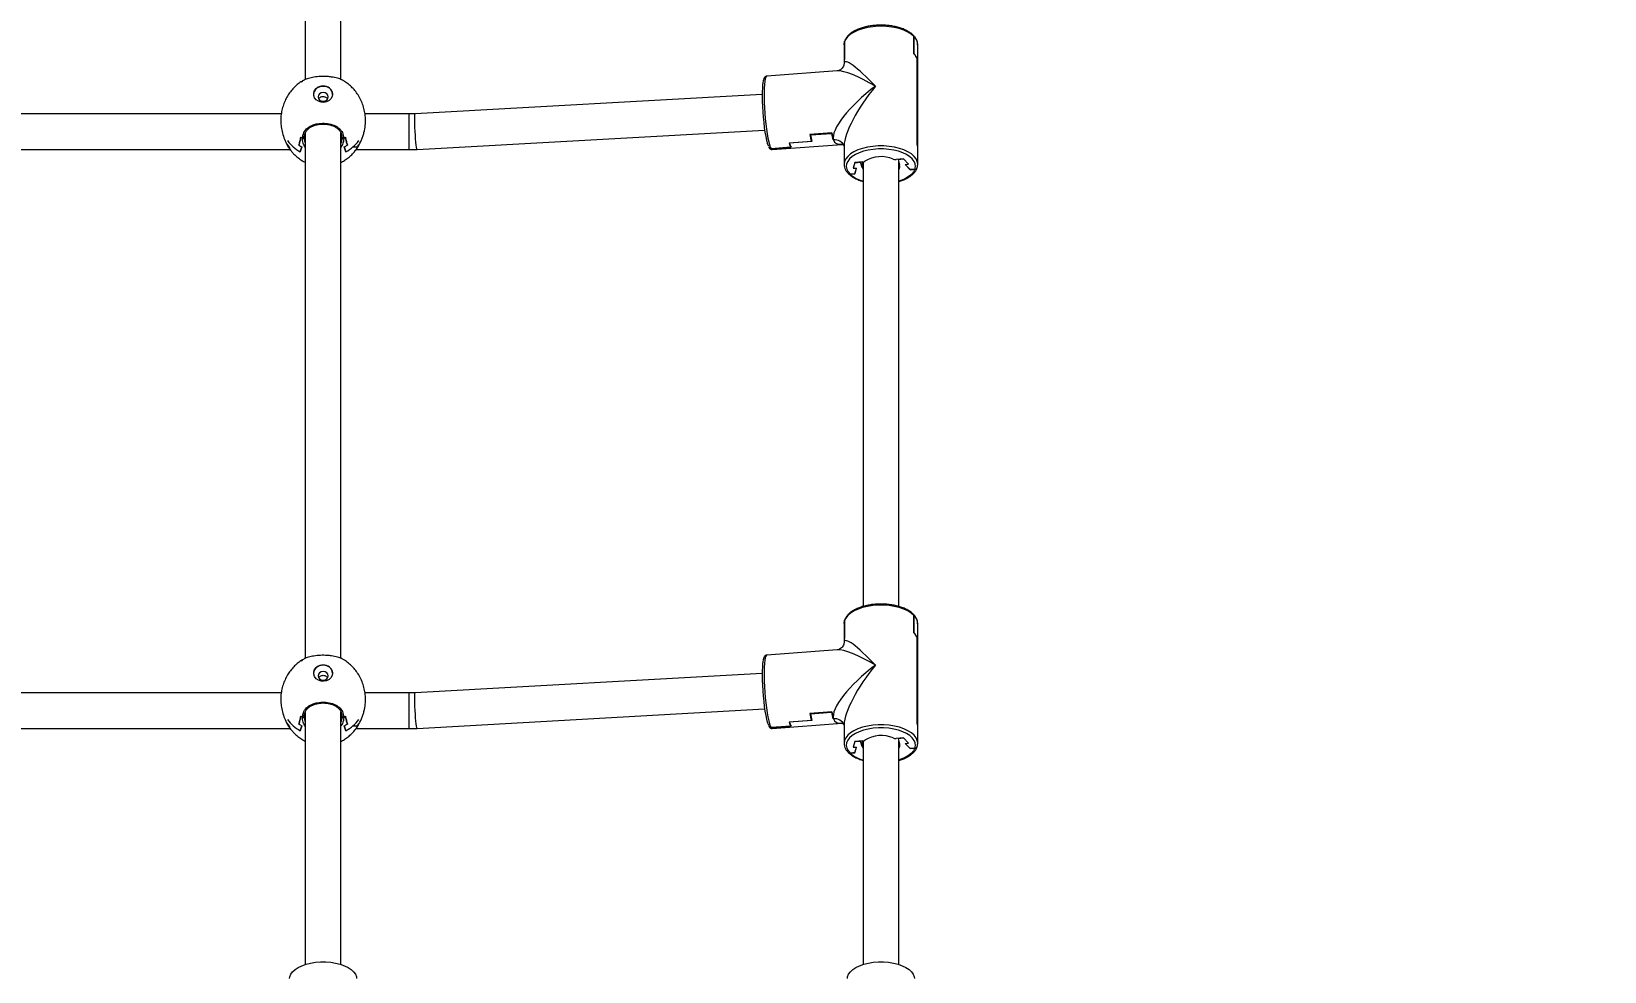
# Model space of a CAD drawing. Header units: millimetres. Extents: x -8092 to 6423, y -6886 to 5604.
# Drawn here: x -76 to 629, y 2579 to 3001 of the extents above; entities that cross this region are included whole.
import ezdxf

# ---------------------------------------------------------------- set-up
doc = ezdxf.new("R2010")
doc.units = ezdxf.units.MM
for name, color, linetype in [('DIKOM_ОБЪЕКТ', 7, 'Continuous'), ('DIKOM_РАЗМЕР_ЗОНА', 7, 'Continuous'), ('DIKOM_РАЗМЕР_ОБЪЕКТА', 7, 'Continuous')]:
    doc.layers.add(name, color=color, linetype=linetype)
doc.styles.add('style1', font='arial.ttf', dxfattribs={"width": 0.8})
doc.dimstyles.new('1-50', dxfattribs={"dimtxt": 300, "dimasz": 200, "dimexe": 100, "dimexo": 0, "dimgap": 100, "dimtad": 1, "dimtxsty": 'style1', "dimcen": 200, "dimclrd": 7, "dimclre": 7, "dimclrt": 7, "dimadec": 1, "dimazin": 2, "dimtfac": 1, "dimtmove": 0, "dimatfit": 2, "dimfxl": 0, "dimlwd": 25, "dimlwe": 18, "dimarcsym": 0})

# ---------------------------------------------------------------- blocks, each defined once
blk = doc.blocks.new('*D10')
at = {"layer": 'Defpoints', "color": 0, "transparency": 16777216}
for p in [(-65.22, 5603.5), (2870.75, -5504.88), (6323.39, -5504.88)]:
    blk.add_point(p, dxfattribs=at)
at = {"layer": 'DIKOM_РАЗМЕР_ЗОНА', "color": 7, "lineweight": 18, "transparency": 16777216}
for p, q in [((-65.22, 5603.5), (6423.39, 5603.5)), ((2870.75, -5504.88), (6423.39, -5504.88))]:
    blk.add_line(p, q, dxfattribs=at)
at = {"layer": 'DIKOM_РАЗМЕР_ЗОНА', "color": 7, "lineweight": 25, "transparency": 16777216}
blk.add_line((6323.39, 5403.5), (6323.39, -5304.88), dxfattribs=at)
at = {"layer": 'DIKOM_РАЗМЕР_ЗОНА', "color": 7, "transparency": 16777216}
for points in [[(6290.06, 5403.5), (6356.72, 5403.5), (6323.39, 5603.5)], [(6290.06, -5304.88), (6356.72, -5304.88), (6323.39, -5504.88)]]:
    blk.add_solid(points, dxfattribs=at)
at = {"layer": 'DIKOM_РАЗМЕР_ЗОНА', "color": 7, "transparency": 16777216, "insert": (6070.22, 308.83), "char_height": 300, "attachment_point": 5, "rotation": 90, "style": 'style1'}
blk.add_mtext('11100', dxfattribs=at)
blk = doc.blocks.new('*D12')
at = {"layer": 'Defpoints', "color": 0, "transparency": 16777216}
for p in [(529.59, 4103.5), (2292.6, -3779.74), (5226.02, -3779.74)]:
    blk.add_point(p, dxfattribs=at)
at = {"layer": 'DIKOM_РАЗМЕР_ОБЪЕКТА', "color": 7, "lineweight": 18, "transparency": 16777216}
for p, q in [((529.59, 4103.5), (5326.02, 4103.5)), ((2292.6, -3779.74), (5326.02, -3779.74))]:
    blk.add_line(p, q, dxfattribs=at)
at = {"layer": 'DIKOM_РАЗМЕР_ОБЪЕКТА', "color": 7, "lineweight": 25, "transparency": 16777216}
blk.add_line((5226.02, 3903.5), (5226.02, -3579.74), dxfattribs=at)
at = {"layer": 'DIKOM_РАЗМЕР_ОБЪЕКТА', "color": 7, "transparency": 16777216}
for points in [[(5192.69, 3903.5), (5259.35, 3903.5), (5226.02, 4103.5)], [(5192.69, -3579.74), (5259.35, -3579.74), (5226.02, -3779.74)]]:
    blk.add_solid(points, dxfattribs=at)
at = {"layer": 'DIKOM_РАЗМЕР_ОБЪЕКТА', "color": 7, "transparency": 16777216, "insert": (4972.85, 245.42), "char_height": 300, "attachment_point": 5, "rotation": 90, "style": 'style1'}
blk.add_mtext('7880', dxfattribs=at)

msp = doc.modelspace()

# ---------------------------------------------------------------- linework, layer by layer
at = {"layer": 'DIKOM_ОБЪЕКТ', "color": 7, "linetype": 'Continuous', "lineweight": 15}
for p, q in [((46.595, 3214.84), (46.595, 2979.262)), ((62.595, 2979.259), (62.595, 3214.855)), ((319.399, 2990.736), (319.399, 2998.523)), ((319.445, 2990.775), (319.445, 2998.476)), ((288.095, 2994.871), (288.095, 2987.17)), ((288.098, 2995.032), (288.285, 2996.123)), ((288.285, 2996.123), (288.324, 2996.346)), ((288.285, 2996.123), (288.285, 2988.422)), ((288.301, 2988.388), (288.301, 2996.175)), ((319.445, 2990.775), (319.399, 2990.772)), ((321.095, 2949.011), (321.095, 2994.871)), ((285.009, 2983.115), (253.416, 2980.729)), ((288.095, 2987.083), (288.095, 2986.443)), ((288.301, 2988.424), (288.285, 2988.422)), ((320.911, 2988.402), (320.884, 2988.4)), ((320.911, 2950.243), (320.911, 2988.402)), ((320.911, 2988.315), (320.911, 2950.157)), ((251.363, 2972.546), (95.847, 2963.878)), ((35.85, 2963.802), (-176.648, 2963.802)), ((93.102, 2963.802), (73.352, 2963.802)), ((93.102, 2947.802), (93.102, 2963.802)), ((46.595, 2955.258), (46.595, 2719.68)), ((62.595, 2719.677), (62.595, 2955.274)), ((96.737, 2947.903), (252.492, 2956.584)), ((282.59, 2955.315), (272.701, 2954.568)), ((272.986, 2954.396), (282.38, 2955.105)), ((272.986, 2954.589), (272.986, 2954.396)), ((282.38, 2955.299), (282.38, 2955.105)), ((-180.642, 2947.802), (39.835, 2947.802)), ((44.345, 2946.86), (45.095, 2949.045)), ((45.095, 2949.045), (44.345, 2946.86)), ((46.079, 2953.209), (46.079, 2952.786)), ((63.299, 2950.061), (62.595, 2948.986)), ((64.095, 2949.045), (64.845, 2946.86)), ((64.845, 2946.86), (64.095, 2949.045)), ((67.983, 2949.037), (69.779, 2949.037)), ((69.358, 2947.802), (93.102, 2947.802)), ((264.189, 2948.879), (255.388, 2948.214)), ((255.403, 2948.192), (264.303, 2948.864)), ((255.901, 2947.823), (287.149, 2950.183)), ((273.446, 2951.418), (263.459, 2950.664)), ((273.693, 2951.437), (263.558, 2950.671)), ((264.189, 2948.879), (264.189, 2949.05)), ((273.446, 2952.332), (273.446, 2951.418)), ((288.095, 2949.651), (288.095, 2941.224)), ((321.095, 2941.224), (321.095, 2948.925)), ((40.393, 2947.073), (40.569, 2947.073)), ((288.1, 2941.431), (288.095, 2941.224)), ((292.973, 2942.016), (292.234, 2939.425)), ((292.973, 2941.965), (292.234, 2939.425)), ((296.335, 2942.27), (292.973, 2942.016)), ((292.973, 2941.965), (295.46, 2942.153)), ((292.973, 2942.015), (292.973, 2941.965)), ((295.46, 2942.153), (295.46, 2942.203)), ((296.19, 2939.724), (295.46, 2942.153)), ((296.19, 2942.259), (296.19, 2939.724)), ((296.595, 2942.301), (296.595, 2742.98)), ((314.727, 2943.659), (311.364, 2943.405)), ((312.27, 2943.422), (314.757, 2943.61)), ((312.27, 2943.473), (312.27, 2943.422)), ((312.27, 2943.422), (313, 2940.993)), ((312.595, 2742.968), (312.595, 2942.341)), ((316.955, 2941.292), (314.727, 2943.659)), ((314.757, 2943.61), (314.757, 2943.627)), ((316.955, 2941.292), (314.757, 2943.61)), ((315.472, 2941.18), (316.955, 2941.292)), ((315.472, 2941.18), (317.715, 2938.815)), ((315.472, 2941.18), (317.655, 2938.861)), ((292.994, 2936.998), (290.784, 2936.831)), ((290.832, 2936.784), (292.964, 2936.945)), ((292.234, 2939.425), (293.717, 2939.537)), ((292.964, 2936.945), (293.717, 2939.537)), ((292.964, 2936.996), (292.964, 2936.945)), ((292.994, 2936.998), (293.717, 2939.537)), ((296.19, 2939.724), (296.595, 2938.919)), ((319.866, 2939.028), (317.655, 2938.861)), ((317.715, 2938.815), (319.847, 2938.976)), ((317.715, 2938.865), (317.715, 2938.815)), ((288.098, 2735.451), (288.285, 2736.541)), ((288.285, 2736.541), (288.324, 2736.764)), ((288.285, 2736.541), (288.285, 2728.841)), ((288.301, 2728.806), (288.301, 2736.593)), ((319.399, 2731.154), (319.399, 2738.942)), ((319.445, 2731.194), (319.445, 2738.895)), ((288.095, 2735.289), (288.095, 2727.588)), ((288.301, 2728.842), (288.285, 2728.841)), ((319.445, 2731.194), (319.399, 2731.19)), ((320.911, 2728.82), (320.884, 2728.818)), ((320.911, 2690.662), (320.911, 2728.82)), ((320.911, 2728.734), (320.911, 2690.575)), ((321.095, 2689.43), (321.095, 2735.289)), ((285.009, 2723.534), (253.416, 2721.147)), ((288.095, 2727.502), (288.095, 2726.861)), ((251.363, 2712.964), (95.847, 2704.296)), ((35.85, 2704.22), (-176.648, 2704.22)), ((93.102, 2704.22), (73.352, 2704.22)), ((93.102, 2688.22), (93.102, 2704.22)), ((46.079, 2693.627), (46.079, 2693.204)), ((46.595, 2695.676), (46.595, 2582.449)), ((62.595, 2582.449), (62.595, 2695.692)), ((96.737, 2688.321), (252.492, 2697.002)), ((282.59, 2695.733), (272.701, 2694.986)), ((272.986, 2694.814), (282.38, 2695.523)), ((272.986, 2695.007), (272.986, 2694.814)), ((282.38, 2695.717), (282.38, 2695.523)), ((-180.642, 2688.22), (39.835, 2688.22)), ((40.393, 2687.492), (40.569, 2687.492)), ((44.345, 2687.278), (45.095, 2689.463)), ((45.095, 2689.463), (44.345, 2687.278)), ((63.299, 2690.479), (62.595, 2689.405)), ((64.095, 2689.463), (64.845, 2687.278)), ((64.845, 2687.278), (64.095, 2689.463)), ((67.983, 2689.455), (69.779, 2689.455)), ((69.358, 2688.22), (93.102, 2688.22)), ((264.189, 2689.297), (255.388, 2688.633)), ((255.403, 2688.61), (264.303, 2689.282)), ((255.901, 2688.241), (287.149, 2690.601)), ((273.446, 2691.836), (263.459, 2691.082)), ((273.693, 2691.855), (263.558, 2691.09)), ((264.189, 2689.297), (264.189, 2689.468)), ((273.446, 2692.75), (273.446, 2691.836)), ((288.095, 2690.07), (288.095, 2681.642)), ((321.095, 2681.642), (321.095, 2689.343)), ((288.1, 2681.85), (288.095, 2681.642)), ((292.973, 2682.434), (292.234, 2679.843)), ((292.973, 2682.383), (292.234, 2679.843)), ((292.234, 2679.843), (293.717, 2679.955)), ((292.964, 2677.364), (293.717, 2679.955)), ((296.335, 2682.688), (292.973, 2682.434)), ((292.973, 2682.383), (295.46, 2682.571)), ((292.973, 2682.434), (292.973, 2682.383)), ((292.994, 2677.417), (293.717, 2679.955)), ((295.46, 2682.571), (295.46, 2682.622)), ((296.19, 2680.142), (295.46, 2682.571)), ((296.19, 2682.677), (296.19, 2680.142)), ((296.19, 2680.142), (296.595, 2679.337)), ((296.595, 2682.72), (296.595, 2582.449)), ((314.727, 2684.077), (311.364, 2683.823)), ((312.27, 2683.841), (314.757, 2684.028)), ((312.27, 2683.891), (312.27, 2683.841)), ((312.27, 2683.841), (313, 2681.412)), ((312.595, 2582.449), (312.595, 2682.759)), ((316.955, 2681.71), (314.727, 2684.077)), ((314.757, 2684.028), (314.757, 2684.045)), ((316.955, 2681.71), (314.757, 2684.028)), ((315.472, 2681.598), (316.955, 2681.71)), ((315.472, 2681.598), (317.715, 2679.233)), ((315.472, 2681.598), (317.655, 2679.279)), ((319.866, 2679.446), (317.655, 2679.279)), ((317.715, 2679.233), (319.847, 2679.394)), ((317.715, 2679.284), (317.715, 2679.233)), ((292.994, 2677.417), (290.784, 2677.25)), ((290.832, 2677.203), (292.964, 2677.364)), ((292.964, 2677.414), (292.964, 2677.364))]:
    msp.add_line(p, q, dxfattribs=at)
at = {"layer": 'DIKOM_ОБЪЕКТ', "color": 7, "linetype": 'Continuous', "lineweight": 15, "flags": 128}
for points in [[(319.399, 2998.523), (318.157, 2999.582), (316.616, 3000.536), (314.811, 3001.366), (312.78, 3002.053), (310.569, 3002.581), (308.227, 3002.939), (305.804, 3003.12), (303.355, 3003.119), (300.933, 3002.936), (298.591, 3002.575), (296.382, 3002.045), (294.354, 3001.357), (292.552, 3000.525), (291.015, 2999.569), (289.777, 2998.51), (288.866, 2997.37), (288.301, 2996.175)], [(288.095, 2994.871), (288.095, 2994.889), (288.098, 2995.032)], [(58.845, 2972.674), (58.656, 2971.59), (58.106, 2970.602), (57.245, 2969.798), (56.148, 2969.25), (54.912, 2969.006), (53.649, 2969.088), (52.47, 2969.489), (51.479, 2970.172), (50.766, 2971.078), (50.392, 2972.125), (50.392, 2973.222), (50.766, 2974.269), (51.479, 2975.175), (52.47, 2975.858), (53.649, 2976.259), (54.912, 2976.341), (56.148, 2976.097), (57.245, 2975.549), (58.106, 2974.745), (58.656, 2973.758), (58.845, 2972.674)], [(251.577, 2976.835), (251.465, 2975.525), (251.385, 2973.744), (251.361, 2971.729), (251.393, 2969.53), (251.481, 2967.199), (251.623, 2964.796), (251.815, 2962.377), (252.053, 2960.004), (252.33, 2957.733), (252.64, 2955.621), (252.975, 2953.72), (253.328, 2952.075), (253.688, 2950.727), (254.048, 2949.71), (254.12, 2949.547)], [(253.416, 2980.729), (253.257, 2980.669), (252.972, 2980.276), (252.725, 2979.527), (252.521, 2978.439), (252.364, 2977.035), (252.258, 2975.348), (252.206, 2973.414), (252.208, 2971.277), (252.265, 2968.984), (252.375, 2966.587), (252.536, 2964.138), (252.744, 2961.692), (252.994, 2959.304), (253.282, 2957.026), (253.6, 2954.91), (253.942, 2953.002), (254.3, 2951.345), (254.665, 2949.975), (255.031, 2948.924), (255.388, 2948.214)], [(54.595, 2973.377), (53.734, 2973.229), (53.004, 2972.807), (52.516, 2972.176), (52.345, 2971.43), (52.516, 2970.685), (53.004, 2970.054), (53.734, 2969.632), (54.595, 2969.484), (55.456, 2969.632), (56.186, 2970.054), (56.674, 2970.685), (56.845, 2971.43), (56.674, 2972.176), (56.186, 2972.807), (55.456, 2973.229), (54.595, 2973.377)], [(96.737, 2947.903), (96.705, 2947.92), (96.591, 2948.218), (96.463, 2948.874), (96.326, 2949.859), (96.189, 2951.126), (96.056, 2952.616), (95.934, 2954.258), (95.829, 2955.977), (95.745, 2957.692), (95.687, 2959.323), (95.658, 2960.793), (95.658, 2962.034), (95.687, 2962.988), (95.745, 2963.61), (95.829, 2963.87), (95.847, 2963.878)], [(255.403, 2948.192), (255.743, 2947.855), (255.901, 2947.823)], [(321.095, 2941.224), (320.915, 2942.44), (320.371, 2943.647), (319.473, 2944.8), (318.241, 2945.873), (316.704, 2946.842), (314.896, 2947.685), (312.858, 2948.383), (310.634, 2948.921), (308.275, 2949.287), (305.834, 2949.472), (303.364, 2949.472), (300.923, 2949.288), (298.564, 2948.923), (296.339, 2948.386), (294.3, 2947.688), (292.491, 2946.845), (290.953, 2945.877), (289.721, 2944.804), (288.821, 2943.652), (288.275, 2942.444), (288.1, 2941.431)], [(319.866, 2939.028), (320.091, 2940.198), (319.963, 2941.371), (319.482, 2942.521), (318.661, 2943.622), (317.518, 2944.648), (316.08, 2945.576), (314.379, 2946.385), (312.454, 2947.056), (310.349, 2947.573), (308.113, 2947.926), (305.796, 2948.105), (303.451, 2948.108), (301.133, 2947.933), (298.894, 2947.584), (296.786, 2947.071), (294.856, 2946.403), (293.148, 2945.598), (291.703, 2944.673), (290.553, 2943.648), (289.723, 2942.549), (289.235, 2941.4), (289.097, 2940.227), (289.314, 2939.057), (289.88, 2937.916), (290.784, 2936.831)], [(321.08, 2940.88), (321.095, 2941.206), (321.095, 2941.224)], [(319.847, 2938.976), (319.237, 2937.81), (318.274, 2936.705), (316.983, 2935.688), (315.392, 2934.784), (313.543, 2934.014), (312.595, 2933.703)], [(319.399, 2738.942), (318.157, 2740), (316.616, 2740.955), (314.811, 2741.784), (312.78, 2742.471), (310.569, 2742.999), (308.227, 2743.358), (305.804, 2743.538), (303.355, 2743.537), (300.933, 2743.354), (298.591, 2742.994), (296.382, 2742.463), (294.354, 2741.775), (292.552, 2740.943), (291.015, 2739.987), (289.777, 2738.928), (288.866, 2737.788), (288.301, 2736.593)], [(288.095, 2735.289), (288.095, 2735.307), (288.098, 2735.451)], [(58.845, 2713.092), (58.656, 2712.008), (58.106, 2711.02), (57.245, 2710.217), (56.148, 2709.669), (54.912, 2709.425), (53.649, 2709.507), (52.47, 2709.907), (51.479, 2710.591), (50.766, 2711.496), (50.392, 2712.544), (50.392, 2713.64), (50.766, 2714.688), (51.479, 2715.593), (52.47, 2716.277), (53.649, 2716.677), (54.912, 2716.759), (56.148, 2716.515), (57.245, 2715.967), (58.106, 2715.163), (58.656, 2714.176), (58.845, 2713.092)], [(251.577, 2717.253), (251.465, 2715.943), (251.385, 2714.163), (251.361, 2712.147), (251.393, 2709.948), (251.481, 2707.618), (251.623, 2705.214), (251.815, 2702.796), (252.053, 2700.422), (252.33, 2698.152), (252.64, 2696.04), (252.975, 2694.138), (253.328, 2692.493), (253.688, 2691.146), (254.048, 2690.129), (254.12, 2689.965)], [(253.416, 2721.147), (253.257, 2721.087), (252.972, 2720.694), (252.725, 2719.945), (252.521, 2718.857), (252.364, 2717.453), (252.258, 2715.766), (252.206, 2713.832), (252.208, 2711.695), (252.265, 2709.403), (252.375, 2707.005), (252.536, 2704.556), (252.744, 2702.111), (252.994, 2699.722), (253.282, 2697.445), (253.6, 2695.328), (253.942, 2693.42), (254.3, 2691.763), (254.665, 2690.394), (255.031, 2689.342), (255.388, 2688.633)], [(54.595, 2713.796), (53.734, 2713.647), (53.004, 2713.225), (52.516, 2712.594), (52.345, 2711.849), (52.516, 2711.104), (53.004, 2710.472), (53.734, 2710.05), (54.595, 2709.902), (55.456, 2710.05), (56.186, 2710.472), (56.674, 2711.104), (56.845, 2711.849), (56.674, 2712.594), (56.186, 2713.225), (55.456, 2713.647), (54.595, 2713.796)], [(96.737, 2688.321), (96.705, 2688.338), (96.591, 2688.636), (96.463, 2689.293), (96.326, 2690.277), (96.189, 2691.544), (96.056, 2693.034), (95.934, 2694.677), (95.829, 2696.396), (95.745, 2698.111), (95.687, 2699.741), (95.658, 2701.212), (95.658, 2702.453), (95.687, 2703.406), (95.745, 2704.028), (95.829, 2704.289), (95.847, 2704.296)], [(255.403, 2688.61), (255.743, 2688.273), (255.901, 2688.241)], [(321.095, 2681.642), (320.915, 2682.858), (320.371, 2684.066), (319.473, 2685.219), (318.241, 2686.292), (316.704, 2687.26), (314.896, 2688.103), (312.858, 2688.802), (310.634, 2689.34), (308.275, 2689.705), (305.834, 2689.89), (303.364, 2689.891), (300.923, 2689.706), (298.564, 2689.341), (296.339, 2688.804), (294.3, 2688.106), (292.491, 2687.264), (290.953, 2686.295), (289.721, 2685.223), (288.821, 2684.07), (288.275, 2682.863), (288.1, 2681.85)], [(319.866, 2679.446), (320.091, 2680.616), (319.963, 2681.789), (319.482, 2682.94), (318.661, 2684.04), (317.518, 2685.067), (316.08, 2685.995), (314.379, 2686.803), (312.454, 2687.474), (310.349, 2687.992), (308.113, 2688.344), (305.796, 2688.524), (303.451, 2688.526), (301.133, 2688.351), (298.894, 2688.003), (296.786, 2687.489), (294.856, 2686.822), (293.148, 2686.016), (291.703, 2685.091), (290.553, 2684.067), (289.723, 2682.968), (289.235, 2681.818), (289.097, 2680.645), (289.314, 2679.475), (289.88, 2678.334), (290.784, 2677.25)], [(319.847, 2679.394), (319.237, 2678.228), (318.274, 2677.123), (316.983, 2676.107), (315.392, 2675.202), (313.543, 2674.432), (312.595, 2674.122)], [(321.08, 2681.298), (321.095, 2681.624), (321.095, 2681.642)], [(39.595, 2576.088), (39.694, 2576.951), (40.131, 2578.081), (40.907, 2579.164), (42.004, 2580.176), (43.397, 2581.091), (45.051, 2581.89), (46.93, 2582.552), (48.988, 2583.063), (51.177, 2583.41), (53.447, 2583.586), (55.743, 2583.586), (58.013, 2583.41), (60.202, 2583.063), (62.26, 2582.552), (64.138, 2581.89), (65.793, 2581.091), (67.185, 2580.176), (68.282, 2579.164), (69.059, 2578.081), (69.496, 2576.951), (69.595, 2576.088)], [(289.595, 2576.088), (289.694, 2576.951), (290.131, 2578.081), (290.907, 2579.164), (292.004, 2580.176), (293.397, 2581.091), (295.051, 2581.89), (296.93, 2582.552), (298.988, 2583.063), (301.177, 2583.41), (303.447, 2583.586), (305.743, 2583.586), (308.013, 2583.41), (310.202, 2583.063), (312.26, 2582.552), (314.138, 2581.89), (315.793, 2581.091), (317.185, 2580.176), (318.282, 2579.164), (319.059, 2578.081), (319.496, 2576.951), (319.595, 2576.088)]]:
    msp.add_lwpolyline(points, dxfattribs=at)
at = {"layer": 'DIKOM_ОБЪЕКТ', "color": 7, "linetype": 'Continuous', "lineweight": 15}
for centre, radius, start, end in [((316.025, 2994.731), 5.072, 1.58198, 47.60225), ((315.251, 2986.463), 5.956, 18.125843, 45.853468), ((315.287, 2986.568), 5.915, 18.065217, 45.343401), ((292.378, 2987.16), 4.283, 162.860049, 179.866734), ((292.369, 2987.075), 4.274, 162.119903, 179.890068), ((53.838, 2962.835), 17.742, 118.584039, 121.240023), ((54.291, 2972.318), 3.955, 85.590513, 176.149952), ((54.899, 2972.318), 3.955, 3.849412, 94.409925), ((305.201, 2960.59), 33.053, 190.4979, 196.110742), ((304.612, 2960.394), 32.19, 190.740059, 196.157409), ((313.993, 2961.101), 32.176, 190.739628, 196.158837), ((315.106, 2961.341), 33.07, 190.499418, 196.109223), ((51.811, 2959.309), 16.102, 214.336181, 219.637949), ((52.947, 2962.61), 17.946, 216.904536, 241.357746), ((53.84, 2966.161), 19.221, 238.228683, 242.935513), ((53.838, 2968.597), 17.742, 238.759977, 241.415961), ((55.35, 2968.6), 17.745, 298.584585, 301.239995), ((55.349, 2966.162), 19.222, 297.064462, 301.771076), ((56.243, 2962.61), 17.946, 298.64236, 323.095358), ((57.382, 2959.307), 16.099, 320.361276, 325.664136), ((270.57, 2952.53), 7.352, 194.707245, 209.778285), ((270.518, 2952.482), 7.192, 194.584248, 210.207189), ((283.97, 2947.797), 4.413, 20.839907, 98.277362), ((283.905, 2947.687), 4.514, 21.858549, 97.25872), ((316.83, 2949.004), 4.265, 0.099311, 16.895531), ((316.828, 2948.917), 4.267, 0.102881, 16.891962), ((296.271, 2944.23), 1.961, 271.865518, 304.569193), ((304.712, 2930.647), 14.033, 67.160386, 121.47835), ((311.129, 2946.022), 2.628, 248.326689, 275.130404), ((310.708, 2940.364), 2.377, 322.551673, 15.349775), ((300.397, 2947.746), 14.549, 228.890799, 254.848396), ((316.024, 2735.149), 5.073, 1.584029, 47.597334), ((292.378, 2727.578), 4.283, 162.860049, 179.866734), ((292.371, 2727.493), 4.276, 162.123161, 179.890045), ((315.252, 2726.882), 5.954, 18.122574, 45.856737), ((315.285, 2726.985), 5.917, 18.06669, 45.336782), ((53.838, 2703.254), 17.742, 118.584039, 121.240023), ((54.29, 2712.737), 3.954, 85.584135, 176.152654), ((54.899, 2712.737), 3.954, 3.846709, 94.416303), ((53.909, 2709.13), 17.877, 238.755485, 241.391659), ((55.278, 2709.134), 17.881, 298.608894, 301.244479), ((305.201, 2701.008), 33.053, 190.4979, 196.110742), ((304.628, 2700.817), 32.207, 190.741484, 196.155983), ((314.013, 2701.524), 32.198, 190.740168, 196.156208), ((315.126, 2701.764), 33.091, 190.501161, 196.10748), ((51.896, 2699.792), 16.209, 214.353679, 219.62045), ((52.947, 2703.028), 17.946, 216.904536, 241.357746), ((53.84, 2706.579), 19.221, 238.228683, 242.935513), ((55.349, 2706.58), 19.222, 297.064462, 301.771076), ((56.243, 2703.028), 17.946, 298.64236, 323.095358), ((57.296, 2699.79), 16.205, 320.378773, 325.64664), ((270.566, 2692.947), 7.348, 194.699375, 209.780793), ((270.509, 2692.897), 7.183, 194.578131, 210.218631), ((283.97, 2688.216), 4.413, 20.83752, 98.27975), ((283.905, 2688.105), 4.514, 21.856202, 97.261067), ((316.826, 2689.422), 4.269, 0.106901, 16.887942), ((316.825, 2689.335), 4.27, 0.108515, 16.886328), ((296.272, 2684.645), 1.958, 271.849637, 304.608573), ((304.712, 2671.065), 14.033, 67.160148, 121.476461), ((311.129, 2686.44), 2.628, 248.326689, 275.130404), ((310.708, 2680.782), 2.377, 322.553063, 15.350862), ((300.402, 2688.172), 14.557, 228.898595, 254.8406)]:
    msp.add_arc(centre, radius, start, end, dxfattribs=at)
for centre, major_axis, ratio, start_param, end_param in [((304.595, 2968.047), (21.171, -14.357), 0.2181448, 1.8327676, 2.8735807), ((304.595, 2968.047), (-16.268, 19.056), 0.1445614, 5.02965, 6.4509251), ((304.595, 2968.047), (20.81, 16.751), 0.2983621, 1.4501912, 3.0209875), ((304.595, 2968.047), (15.518, 21.054), 0.266356, 1.3735418, 2.7948169), ((54.595, 2955.226), (8.5, 0), 0.3570899, 3.321044, 3.4862938), ((54.595, 2955.226), (8.5, 0), 0.3570899, 5.9384841, 6.1049024), ((304.595, 2968.047), (20.81, 16.751), 0.2983621, 3.0209875, 3.5509707), ((304.595, 2968.047), (15.518, 21.054), 0.266356, 2.7948169, 2.808448), ((304.595, 2708.466), (-16.268, 19.056), 0.1445614, 5.02965, 6.4509251), ((304.595, 2708.466), (21.171, -14.357), 0.2181448, 1.8327676, 2.8735807), ((304.595, 2708.466), (20.81, 16.751), 0.2983621, 1.4501912, 3.0209875), ((304.595, 2708.466), (15.518, 21.054), 0.266356, 1.3735418, 2.7948169), ((54.595, 2695.645), (8.5, 0), 0.3570899, 3.321044, 3.4862938), ((54.595, 2695.645), (8.5, 0), 0.3570899, 5.9384841, 6.1049024), ((304.595, 2708.466), (20.81, 16.751), 0.2983621, 3.0209875, 3.5509707), ((304.595, 2708.466), (15.518, 21.054), 0.266356, 2.7948169, 2.808448)]:
    msp.add_ellipse(centre, major_axis=major_axis, ratio=ratio, start_param=start_param, end_param=end_param, dxfattribs=at)
for points, knots in [([(319.175, 2999.033), (319.029, 2999.177), (318.517, 2999.686), (317.438, 3000.48), (315.869, 3001.365), (314.078, 3002.12), (312.108, 3002.734), (310, 3003.199), (307.792, 3003.507), (305.525, 3003.655), (303.242, 3003.639), (300.985, 3003.462), (298.795, 3003.125), (296.713, 3002.634), (294.776, 3001.994), (293.019, 3001.214), (291.476, 3000.302), (290.177, 2999.267), (289.166, 2998.121), (288.592, 2997.147), (288.397, 2996.56), (288.346, 2996.406)], [0, 0, 0, 0, 0.0222861, 0.0784108, 0.1348837, 0.1914275, 0.2478166, 0.3040391, 0.3601281, 0.4161333, 0.4721044, 0.5280893, 0.5841249, 0.6402637, 0.6965636, 0.7530869, 0.8098786, 0.8669235, 0.9239234, 0.9801323, 1, 1, 1, 1]), ([(319.144, 2999.055), (319.214, 2998.993), (319.331, 2998.888), (319.426, 2998.682), (319.438, 2998.548), (319.445, 2998.476)], [0, 0, 0, 0, 0.40063815, 0.67714824, 1, 1, 1, 1]), ([(319.177, 2999.034), (319.234, 2998.968), (319.355, 2998.829), (319.397, 2998.638), (319.398, 2998.533), (319.399, 2998.523)], [0, 0, 0, 0, 0.4500693, 0.9482428, 1, 1, 1, 1]), ([(321.055, 2994.815), (321.063, 2995.06), (321.083, 2995.719), (320.759, 2996.776), (320.165, 2997.937), (319.539, 2998.635), (319.228, 2998.983)], [0, 0, 0, 0, 0.16425596, 0.44228958, 0.72231046, 1, 1, 1, 1]), ([(288.332, 2996.344), (288.296, 2996.241), (288.153, 2995.823), (288.138, 2995.388), (288.127, 2995.061)], [0, 0, 0, 0, 0.2463212, 1, 1, 1, 1]), ([(288.301, 2996.175), (288.301, 2996.185), (288.302, 2996.262), (288.327, 2996.339), (288.349, 2996.406)], [0, 0, 0, 0, 0.1273012, 1, 1, 1, 1]), ([(288.087, 2986.367), (288.088, 2986.329), (288.091, 2986.185), (287.994, 2985.617), (287.629, 2984.774), (286.923, 2983.93), (286.081, 2983.382), (285.386, 2983.157), (285.156, 2983.135), (285.06, 2983.126)], [0, 0, 0, 0, 0.0507878, 0.1941, 0.3646341, 0.5459341, 0.7245666, 0.8856113, 1, 1, 1, 1]), ([(46.09, 2979.037), (45.608, 2978.767), (44.52, 2978.155), (42.946, 2976.961), (41.353, 2975.481), (39.884, 2973.761), (38.572, 2971.822), (37.458, 2969.68), (36.572, 2967.363), (35.951, 2964.904), (35.598, 2962.411), (35.612, 2960.744), (35.619, 2959.938)], [0, 0, 0, 0, 0.0712306, 0.1609463, 0.2550091, 0.3531383, 0.4550604, 0.5604734, 0.6690368, 0.7803251, 0.8938906, 1, 1, 1, 1]), ([(63.077, 2979.026), (63.027, 2979.065), (62.723, 2979.308), (61.106, 2979.843), (58.785, 2980.355), (56.143, 2980.653), (53.371, 2980.691), (50.371, 2980.364), (47.931, 2979.793), (46.467, 2979.293), (46.154, 2979.064), (46.098, 2979.023)], [0, 0, 0, 0, 0.0296694, 0.1808945, 0.3225099, 0.4153346, 0.5546202, 0.6937433, 0.8321598, 0.9698581, 1, 1, 1, 1]), ([(73.546, 2959.906), (73.567, 2960.497), (73.62, 2961.972), (73.343, 2964.33), (72.756, 2966.937), (71.837, 2969.464), (70.655, 2971.771), (69.264, 2973.82), (67.733, 2975.595), (66.033, 2977.136), (64.479, 2978.29), (63.447, 2978.835), (63.079, 2979.029)], [0, 0, 0, 0, 0.07774827, 0.1941559, 0.31122199, 0.42856944, 0.54600108, 0.64955926, 0.75096136, 0.85001545, 0.94647873, 1, 1, 1, 1]), ([(251.835, 2978.639), (251.818, 2978.577), (251.719, 2978.219), (251.638, 2977.676), (251.586, 2977.108), (251.577, 2977.004)], [0, 0, 0, 0, 0.14685436, 0.8447795, 1, 1, 1, 1]), ([(253.393, 2980.691), (253.28, 2980.685), (252.961, 2980.668), (252.567, 2980.353), (252.261, 2979.949), (252.021, 2979.428), (251.901, 2978.92), (251.835, 2978.639)], [0, 0, 0, 0, 0.09483344, 0.26952947, 0.45400508, 0.69878974, 1, 1, 1, 1]), ([(52.635, 2970.517), (52.671, 2970.593), (52.807, 2970.881), (53.262, 2971.279), (53.907, 2971.616), (54.38, 2971.655), (54.595, 2971.673)], [0, 0, 0, 0, 0.1112158, 0.4206854, 0.7364603, 1, 1, 1, 1]), ([(54.595, 2971.673), (54.844, 2971.649), (55.342, 2971.602), (55.991, 2971.228), (56.412, 2970.851), (56.526, 2970.589), (56.546, 2970.542)], [0, 0, 0, 0, 0.3081616, 0.6160753, 0.9303438, 1, 1, 1, 1]), ([(95.847, 2963.878), (95.312, 2963.852), (94.398, 2963.809), (93.482, 2963.804), (93.102, 2963.802)], [0, 0, 0, 0, 0.5852019, 1, 1, 1, 1]), ([(35.618, 2959.938), (35.683, 2959.083), (35.816, 2957.331), (36.545, 2954.447), (37.574, 2951.656), (38.611, 2949.543), (39.222, 2948.694), (39.417, 2948.423)], [0, 0, 0, 0, 0.203103, 0.4157958, 0.6393274, 0.8851519, 1, 1, 1, 1]), ([(45.349, 2953.017), (45.482, 2953.843), (45.754, 2955.542), (47.495, 2957.608), (49.759, 2958.85), (52.326, 2959.54), (55.09, 2959.74), (58.136, 2959.311), (60.782, 2958.228), (62.723, 2956.527), (63.664, 2954.68), (63.794, 2953.453), (63.84, 2953.017)], [0, 0, 0, 0, 0.1114309, 0.2293598, 0.339015, 0.4101115, 0.5167104, 0.6232566, 0.7293933, 0.8348026, 0.941415, 1, 1, 1, 1]), ([(46.146, 2953.391), (46.161, 2953.661), (46.199, 2954.374), (46.629, 2955.433), (47.063, 2956.236), (47.42, 2956.569), (47.437, 2956.586)], [0, 0, 0, 0, 0.2308605, 0.6101538, 0.9805508, 1, 1, 1, 1]), ([(47.437, 2956.586), (47.732, 2956.891), (48.331, 2957.511), (49.547, 2958.236), (50.941, 2958.792), (52.473, 2959.147), (54.082, 2959.307), (55.709, 2959.271), (57.297, 2959.038), (58.775, 2958.611), (60.094, 2957.999), (61.201, 2957.211), (62.085, 2956.266), (62.697, 2955.171), (63.026, 2954.196), (63.04, 2953.58), (63.044, 2953.391)], [0, 0, 0, 0, 0.0729815, 0.148001, 0.2224402, 0.2964661, 0.3702303, 0.4443416, 0.5183534, 0.5922742, 0.6656102, 0.7389537, 0.8126115, 0.8882772, 0.9657394, 1, 1, 1, 1]), ([(69.78, 2948.443), (70, 2948.75), (70.666, 2949.682), (71.59, 2951.628), (72.392, 2953.763), (73.046, 2955.953), (73.49, 2958.125), (73.544, 2959.51), (73.56, 2959.906)], [0, 0, 0, 0, 0.12963167, 0.39313142, 0.52364466, 0.65860543, 0.90240607, 1, 1, 1, 1]), ([(40.393, 2947.073), (40.149, 2947.393), (39.657, 2948.038), (39.493, 2948.702), (39.411, 2949.037)], [0, 0, 0, 0, 0.4964795, 1, 1, 1, 1]), ([(39.411, 2949.037), (39.492, 2948.707), (39.655, 2948.042), (40.146, 2947.398), (40.393, 2947.073)], [0, 0, 0, 0, 0.4965693, 1, 1, 1, 1]), ([(39.414, 2948.421), (39.589, 2948.14), (39.845, 2947.729), (40.17, 2947.368), (40.271, 2947.254)], [0, 0, 0, 0, 0.6859005, 1, 1, 1, 1]), ([(43.72, 2949.82), (43.874, 2950.354), (44.184, 2951.428), (44.485, 2952.758), (44.637, 2953.427)], [0, 0, 0, 0, 0.4965729, 1, 1, 1, 1]), ([(44.637, 2953.427), (44.487, 2952.767), (44.186, 2951.437), (43.876, 2950.362), (43.72, 2949.82)], [0, 0, 0, 0, 0.4964848, 1, 1, 1, 1]), ([(46.11, 2953.427), (46.103, 2953.371), (46.091, 2953.259), (45.992, 2953.111), (45.85, 2953.004), (45.68, 2952.951), (45.512, 2952.954), (45.404, 2952.988), (45.355, 2953.015), (45.349, 2953.017)], [0, 0, 0, 0, 0.1776599, 0.3555197, 0.5284766, 0.6893378, 0.8388673, 0.9830161, 1, 1, 1, 1]), ([(45.349, 2953.017), (45.397, 2952.997), (45.492, 2952.955), (45.655, 2952.95), (45.809, 2952.988), (45.945, 2953.069), (46.05, 2953.189), (46.103, 2953.316), (46.108, 2953.398), (46.11, 2953.427)], [0, 0, 0, 0, 0.14537, 0.2907985, 0.4346724, 0.5821284, 0.7386277, 0.9062961, 1, 1, 1, 1]), ([(46.595, 2948.901), (46.226, 2949.507), (45.424, 2950.827), (45.375, 2952.249), (45.349, 2953.017)], [0, 0, 0, 0, 0.4596843, 1, 1, 1, 1]), ([(46.11, 2953.427), (46.081, 2952.641), (46.047, 2951.694), (46.516, 2950.811), (46.595, 2950.662)], [0, 0, 0, 0, 0.8306355, 1, 1, 1, 1]), ([(62.595, 2950.464), (62.595, 2950.464), (63.082, 2951.26), (63.124, 2952.314), (63.086, 2953.291), (63.08, 2953.427)], [0, 0, 0, 0, 0.0004298, 0.8605461, 1, 1, 1, 1]), ([(62.595, 2942.102), (62.671, 2942.136), (63.35, 2942.442), (64.573, 2943.209), (66.244, 2944.441), (67.707, 2945.783), (68.52, 2946.773), (68.875, 2947.205)], [0, 0, 0, 0, 0.0306676, 0.2718355, 0.5263741, 0.7932488, 1, 1, 1, 1]), ([(63.84, 2953.017), (63.793, 2952.997), (63.698, 2952.955), (63.535, 2952.95), (63.381, 2952.988), (63.244, 2953.069), (63.14, 2953.189), (63.087, 2953.316), (63.082, 2953.398), (63.08, 2953.427)], [0, 0, 0, 0, 0.1453752, 0.2908094, 0.4346757, 0.5821249, 0.7386313, 0.9062962, 1, 1, 1, 1]), ([(63.08, 2953.427), (63.086, 2953.371), (63.099, 2953.259), (63.197, 2953.111), (63.34, 2953.004), (63.509, 2952.951), (63.677, 2952.954), (63.785, 2952.988), (63.835, 2953.015), (63.84, 2953.017)], [0, 0, 0, 0, 0.1776597, 0.3555182, 0.5284739, 0.6893275, 0.8388696, 0.9830045, 1, 1, 1, 1]), ([(63.84, 2953.017), (63.843, 2952.928), (63.875, 2951.948), (63.573, 2950.959), (63.299, 2950.061)], [0, 0, 0, 0, 0.0913885, 1, 1, 1, 1]), ([(64.553, 2953.427), (64.702, 2952.767), (65.003, 2951.437), (65.314, 2950.362), (65.47, 2949.82)], [0, 0, 0, 0, 0.49648448, 1, 1, 1, 1]), ([(65.47, 2949.82), (65.316, 2950.354), (65.005, 2951.428), (64.705, 2952.758), (64.553, 2953.427)], [0, 0, 0, 0, 0.496573, 1, 1, 1, 1]), ([(68.875, 2947.205), (69.004, 2947.35), (69.347, 2947.733), (69.619, 2948.167), (69.788, 2948.438)], [0, 0, 0, 0, 0.3776622, 1, 1, 1, 1]), ([(69.779, 2949.037), (69.7, 2948.707), (69.551, 2948.085), (69.095, 2947.482), (68.881, 2947.199)], [0, 0, 0, 0, 0.53098719, 1, 1, 1, 1]), ([(69.779, 2949.037), (69.7, 2948.707), (69.551, 2948.085), (69.095, 2947.482), (68.881, 2947.199)], [0, 0, 0, 0, 0.53098719, 1, 1, 1, 1]), ([(93.102, 2947.802), (93.812, 2947.807), (95.025, 2947.817), (96.235, 2947.878), (96.737, 2947.903)], [0, 0, 0, 0, 0.585199, 1, 1, 1, 1]), ([(254.255, 2949.133), (254.303, 2949.016), (254.387, 2948.813), (254.498, 2948.661), (254.545, 2948.596)], [0, 0, 0, 0, 0.5743119, 1, 1, 1, 1]), ([(254.551, 2948.599), (254.565, 2948.571), (254.628, 2948.45), (254.841, 2948.308), (255.122, 2948.21), (255.312, 2948.213), (255.388, 2948.214)], [0, 0, 0, 0, 0.1056716, 0.4506511, 0.779153, 1, 1, 1, 1]), ([(254.567, 2948.564), (254.572, 2948.553), (254.622, 2948.448), (254.787, 2948.331), (255.043, 2948.214), (255.248, 2948.184), (255.378, 2948.191), (255.403, 2948.192)], [0, 0, 0, 0, 0.0418324, 0.3944714, 0.6153219, 0.9277846, 1, 1, 1, 1]), ([(254.569, 2948.565), (254.621, 2948.489), (254.761, 2948.287), (255.075, 2948.018), (255.538, 2947.79), (255.833, 2947.844), (255.924, 2947.861)], [0, 0, 0, 0, 0.2056205, 0.5444692, 0.8596961, 1, 1, 1, 1]), ([(287.152, 2950.203), (287.146, 2950.204), (287.128, 2950.208), (287.429, 2950.102), (287.833, 2949.786), (288.085, 2949.397), (288.112, 2949.312), (288.123, 2949.277)], [0, 0, 0, 0, 0.1181743, 0.3420604, 0.5875779, 0.8315661, 1, 1, 1, 1]), ([(40.462, 2947.034), (40.801, 2946.625), (41.626, 2945.63), (43.159, 2944.271), (44.863, 2943.013), (46.062, 2942.388), (46.595, 2942.11)], [0, 0, 0, 0, 0.2019, 0.491738, 0.7739937, 1, 1, 1, 1]), ([(288.132, 2941.468), (288.121, 2941.16), (288.094, 2940.437), (288.429, 2939.319), (289.024, 2938.158), (289.65, 2937.46), (289.961, 2937.112)], [0, 0, 0, 0, 0.1980629, 0.464915, 0.7336728, 1, 1, 1, 1]), ([(320.858, 2939.751), (320.894, 2939.854), (321.015, 2940.202), (321.029, 2940.565), (321.039, 2940.821)], [0, 0, 0, 0, 0.2946207, 1, 1, 1, 1]), ([(289.962, 2937.113), (290.026, 2937.056), (290.166, 2936.931), (290.459, 2936.832), (290.678, 2936.831), (290.784, 2936.831)], [0, 0, 0, 0, 0.3027719, 0.6631454, 1, 1, 1, 1]), ([(290.01, 2937.059), (290.013, 2937.055), (290.071, 2936.973), (290.269, 2936.869), (290.55, 2936.779), (290.748, 2936.783), (290.832, 2936.784)], [0, 0, 0, 0, 0.0175053, 0.3674265, 0.7335528, 1, 1, 1, 1]), ([(290.014, 2937.062), (290.16, 2936.918), (290.672, 2936.409), (291.75, 2935.614), (293.323, 2934.732), (294.945, 2934.03), (296.103, 2933.689), (296.595, 2933.544)], [0, 0, 0, 0, 0.09567709, 0.33642954, 0.57867794, 0.82122996, 1, 1, 1, 1]), ([(312.595, 2933.533), (313.201, 2933.72), (314.466, 2934.112), (316.168, 2934.882), (317.714, 2935.792), (319.012, 2936.828), (320.023, 2937.974), (320.598, 2938.947), (320.793, 2939.535), (320.844, 2939.688)], [0, 0, 0, 0, 0.1464434, 0.305448, 0.465205, 0.6256794, 0.7860192, 0.9441376, 1, 1, 1, 1]), ([(319.847, 2938.976), (319.944, 2938.99), (320.164, 2939.021), (320.445, 2939.161), (320.674, 2939.363), (320.81, 2939.538), (320.834, 2939.661), (320.84, 2939.689)], [0, 0, 0, 0, 0.2190885, 0.4977413, 0.6829101, 0.9285147, 1, 1, 1, 1]), ([(319.866, 2939.028), (319.879, 2939.029), (320.016, 2939.041), (320.275, 2939.108), (320.587, 2939.301), (320.786, 2939.53), (320.847, 2939.688), (320.869, 2939.747)], [0, 0, 0, 0, 0.0311299, 0.308161, 0.5823821, 0.8459082, 1, 1, 1, 1]), ([(319.175, 2739.451), (319.029, 2739.595), (318.517, 2740.104), (317.438, 2740.898), (315.869, 2741.783), (314.077, 2742.538), (312.108, 2743.153), (310, 2743.617), (307.792, 2743.926), (305.525, 2744.073), (303.242, 2744.058), (300.985, 2743.88), (298.795, 2743.544), (296.713, 2743.052), (294.776, 2742.413), (293.019, 2741.632), (291.476, 2740.72), (290.177, 2739.685), (289.166, 2738.539), (288.592, 2737.565), (288.397, 2736.978), (288.346, 2736.825)], [0, 0, 0, 0, 0.022289, 0.0784137, 0.1348854, 0.1914284, 0.2478192, 0.3040411, 0.360131, 0.4161358, 0.472107, 0.5280918, 0.584127, 0.6402659, 0.6965675, 0.7530909, 0.8098827, 0.8669277, 0.9239266, 0.9801355, 1, 1, 1, 1]), ([(288.332, 2736.762), (288.296, 2736.659), (288.153, 2736.241), (288.138, 2735.807), (288.127, 2735.479)], [0, 0, 0, 0, 0.2463368, 1, 1, 1, 1]), ([(288.301, 2736.593), (288.301, 2736.603), (288.302, 2736.68), (288.327, 2736.757), (288.349, 2736.824)], [0, 0, 0, 0, 0.1267361, 1, 1, 1, 1]), ([(319.144, 2739.473), (319.214, 2739.411), (319.331, 2739.307), (319.426, 2739.1), (319.438, 2738.967), (319.445, 2738.895)], [0, 0, 0, 0, 0.4006468, 0.6774011, 1, 1, 1, 1]), ([(319.177, 2739.453), (319.234, 2739.387), (319.355, 2739.247), (319.397, 2739.056), (319.398, 2738.952), (319.399, 2738.942)], [0, 0, 0, 0, 0.45039401, 0.94855141, 1, 1, 1, 1]), ([(321.055, 2735.233), (321.063, 2735.478), (321.083, 2736.138), (320.759, 2737.194), (320.165, 2738.355), (319.539, 2739.054), (319.228, 2739.402)], [0, 0, 0, 0, 0.1642524, 0.4422862, 0.7222948, 1, 1, 1, 1]), ([(288.087, 2726.785), (288.088, 2726.748), (288.091, 2726.604), (287.994, 2726.036), (287.629, 2725.192), (286.923, 2724.348), (286.081, 2723.801), (285.386, 2723.575), (285.156, 2723.554), (285.06, 2723.545)], [0, 0, 0, 0, 0.0508002, 0.1941058, 0.3646305, 0.5459416, 0.7245594, 0.8856071, 1, 1, 1, 1]), ([(46.09, 2719.456), (45.608, 2719.185), (44.52, 2718.573), (42.946, 2717.379), (41.353, 2715.899), (39.884, 2714.18), (38.572, 2712.24), (37.458, 2710.098), (36.571, 2707.781), (35.951, 2705.323), (35.598, 2702.829), (35.612, 2701.162), (35.619, 2700.357)], [0, 0, 0, 0, 0.0712353, 0.1609509, 0.2550127, 0.3531417, 0.4550632, 0.5604757, 0.6690285, 0.7803264, 0.8938907, 1, 1, 1, 1]), ([(63.077, 2719.444), (63.027, 2719.483), (62.723, 2719.726), (61.106, 2720.261), (58.785, 2720.773), (56.143, 2721.071), (53.371, 2721.109), (50.371, 2720.782), (47.931, 2720.211), (46.467, 2719.711), (46.154, 2719.483), (46.098, 2719.442)], [0, 0, 0, 0, 0.0296693, 0.1808966, 0.32251, 0.4153347, 0.5546203, 0.693743, 0.8321598, 0.9698602, 1, 1, 1, 1]), ([(73.546, 2700.324), (73.567, 2700.915), (73.62, 2702.39), (73.343, 2704.748), (72.756, 2707.356), (71.837, 2709.882), (70.655, 2712.189), (69.264, 2714.238), (67.733, 2716.013), (66.033, 2717.554), (64.479, 2718.708), (63.447, 2719.253), (63.079, 2719.448)], [0, 0, 0, 0, 0.0777581, 0.1941559, 0.3112315, 0.4285696, 0.5460012, 0.6495594, 0.7509614, 0.8500155, 0.9464791, 1, 1, 1, 1]), ([(251.835, 2719.057), (251.818, 2718.995), (251.719, 2718.638), (251.638, 2718.095), (251.586, 2717.526), (251.577, 2717.423)], [0, 0, 0, 0, 0.14682055, 0.84476837, 1, 1, 1, 1]), ([(253.393, 2721.11), (253.28, 2721.103), (252.961, 2721.086), (252.567, 2720.772), (252.261, 2720.367), (252.021, 2719.847), (251.901, 2719.338), (251.835, 2719.057)], [0, 0, 0, 0, 0.094833, 0.2695272, 0.4540049, 0.6987763, 1, 1, 1, 1]), ([(52.635, 2710.935), (52.671, 2711.011), (52.807, 2711.299), (53.262, 2711.698), (53.907, 2712.035), (54.38, 2712.074), (54.595, 2712.092)], [0, 0, 0, 0, 0.1111393, 0.4206159, 0.7364494, 1, 1, 1, 1]), ([(54.595, 2712.092), (54.844, 2712.068), (55.342, 2712.02), (55.991, 2711.647), (56.412, 2711.269), (56.526, 2711.007), (56.546, 2710.96)], [0, 0, 0, 0, 0.30817, 0.6160758, 0.9303363, 1, 1, 1, 1]), ([(35.618, 2700.357), (35.683, 2699.501), (35.816, 2697.749), (36.545, 2694.866), (37.574, 2692.074), (38.611, 2689.962), (39.222, 2689.112), (39.417, 2688.842)], [0, 0, 0, 0, 0.2030891, 0.4158019, 0.6393218, 0.8851471, 1, 1, 1, 1]), ([(95.847, 2704.296), (95.312, 2704.271), (94.398, 2704.227), (93.482, 2704.222), (93.102, 2704.22)], [0, 0, 0, 0, 0.5852015, 1, 1, 1, 1]), ([(43.72, 2690.239), (43.874, 2690.772), (44.184, 2691.846), (44.485, 2693.176), (44.637, 2693.846)], [0, 0, 0, 0, 0.4965628, 1, 1, 1, 1]), ([(44.637, 2693.846), (44.487, 2693.185), (44.186, 2691.855), (43.876, 2690.78), (43.72, 2690.239)], [0, 0, 0, 0, 0.4964762, 1, 1, 1, 1]), ([(45.349, 2693.436), (45.482, 2694.261), (45.754, 2695.961), (47.495, 2698.026), (49.759, 2699.269), (52.326, 2699.958), (55.09, 2700.159), (58.136, 2699.729), (60.782, 2698.646), (62.723, 2696.945), (63.664, 2695.098), (63.794, 2693.871), (63.84, 2693.436)], [0, 0, 0, 0, 0.11143791, 0.22936107, 0.33901578, 0.41011201, 0.516711, 0.62325817, 0.7293944, 0.83480209, 0.94141527, 1, 1, 1, 1]), ([(46.11, 2693.846), (46.103, 2693.79), (46.091, 2693.678), (45.992, 2693.53), (45.85, 2693.422), (45.681, 2693.369), (45.512, 2693.371), (45.405, 2693.407), (45.355, 2693.433), (45.349, 2693.436)], [0, 0, 0, 0, 0.177833, 0.3555136, 0.5284572, 0.6893789, 0.8388967, 0.9831008, 1, 1, 1, 1]), ([(45.349, 2693.436), (45.397, 2693.415), (45.492, 2693.374), (45.654, 2693.368), (45.809, 2693.406), (45.945, 2693.488), (46.05, 2693.608), (46.103, 2693.734), (46.108, 2693.816), (46.11, 2693.846)], [0, 0, 0, 0, 0.1452927, 0.2907154, 0.4345746, 0.5821072, 0.73844, 0.9061171, 1, 1, 1, 1]), ([(46.595, 2689.319), (46.226, 2689.926), (45.424, 2691.245), (45.375, 2692.667), (45.349, 2693.436)], [0, 0, 0, 0, 0.4597152, 1, 1, 1, 1]), ([(46.11, 2693.846), (46.081, 2693.059), (46.047, 2692.112), (46.516, 2691.229), (46.595, 2691.08)], [0, 0, 0, 0, 0.83065217, 1, 1, 1, 1]), ([(46.146, 2693.809), (46.161, 2694.079), (46.199, 2694.793), (46.629, 2695.851), (47.062, 2696.655), (47.42, 2696.987), (47.437, 2697.004)], [0, 0, 0, 0, 0.2309057, 0.610152, 0.9805792, 1, 1, 1, 1]), ([(47.437, 2697.004), (47.732, 2697.309), (48.331, 2697.929), (49.547, 2698.654), (50.941, 2699.21), (52.473, 2699.565), (54.082, 2699.725), (55.709, 2699.689), (57.297, 2699.457), (58.775, 2699.029), (60.094, 2698.417), (61.201, 2697.629), (62.085, 2696.684), (62.697, 2695.589), (63.026, 2694.615), (63.04, 2693.998), (63.044, 2693.809)], [0, 0, 0, 0, 0.0729827, 0.1480017, 0.2224394, 0.2964649, 0.3702286, 0.4443396, 0.5183494, 0.5922697, 0.6656053, 0.7389469, 0.8126122, 0.8882775, 0.9657296, 1, 1, 1, 1]), ([(62.595, 2690.882), (62.595, 2690.882), (63.082, 2691.678), (63.124, 2692.732), (63.086, 2693.709), (63.08, 2693.846)], [0, 0, 0, 0, 0.0004298, 0.8605025, 1, 1, 1, 1]), ([(63.84, 2693.436), (63.793, 2693.415), (63.698, 2693.374), (63.535, 2693.368), (63.38, 2693.406), (63.244, 2693.488), (63.14, 2693.608), (63.087, 2693.734), (63.082, 2693.816), (63.08, 2693.846)], [0, 0, 0, 0, 0.1452979, 0.2907264, 0.4345779, 0.5821037, 0.7384436, 0.9061172, 1, 1, 1, 1]), ([(63.08, 2693.846), (63.086, 2693.79), (63.099, 2693.678), (63.197, 2693.53), (63.34, 2693.422), (63.509, 2693.369), (63.677, 2693.371), (63.785, 2693.407), (63.835, 2693.433), (63.84, 2693.436)], [0, 0, 0, 0, 0.1778329, 0.3555121, 0.5284545, 0.6893685, 0.838899, 0.9830892, 1, 1, 1, 1]), ([(63.84, 2693.436), (63.843, 2693.346), (63.875, 2692.366), (63.573, 2691.378), (63.299, 2690.479)], [0, 0, 0, 0, 0.0913787, 1, 1, 1, 1]), ([(64.553, 2693.846), (64.702, 2693.185), (65.003, 2691.855), (65.314, 2690.78), (65.47, 2690.239)], [0, 0, 0, 0, 0.4964759, 1, 1, 1, 1]), ([(65.47, 2690.239), (65.316, 2690.772), (65.005, 2691.846), (64.705, 2693.176), (64.553, 2693.846)], [0, 0, 0, 0, 0.4965629, 1, 1, 1, 1]), ([(69.78, 2688.862), (70, 2689.169), (70.666, 2690.1), (71.59, 2692.047), (72.392, 2694.181), (73.046, 2696.372), (73.49, 2698.543), (73.544, 2699.928), (73.56, 2700.324)], [0, 0, 0, 0, 0.12962857, 0.39313088, 0.52364301, 0.65860393, 0.90242202, 1, 1, 1, 1]), ([(40.393, 2687.492), (40.149, 2687.812), (39.657, 2688.456), (39.493, 2689.121), (39.411, 2689.455)], [0, 0, 0, 0, 0.4964916, 1, 1, 1, 1]), ([(39.411, 2689.455), (39.492, 2689.125), (39.655, 2688.46), (40.146, 2687.816), (40.393, 2687.492)], [0, 0, 0, 0, 0.4965717, 1, 1, 1, 1]), ([(39.414, 2688.84), (39.589, 2688.558), (39.845, 2688.147), (40.17, 2687.786), (40.271, 2687.672)], [0, 0, 0, 0, 0.6858234, 1, 1, 1, 1]), ([(40.462, 2687.452), (40.801, 2687.044), (41.626, 2686.048), (43.159, 2684.689), (44.863, 2683.431), (46.062, 2682.806), (46.595, 2682.528)], [0, 0, 0, 0, 0.2019177, 0.4917481, 0.7739986, 1, 1, 1, 1]), ([(62.595, 2682.52), (62.671, 2682.554), (63.35, 2682.86), (64.573, 2683.628), (66.244, 2684.859), (67.707, 2686.201), (68.52, 2687.191), (68.875, 2687.623)], [0, 0, 0, 0, 0.030656, 0.2718269, 0.5263696, 0.7932463, 1, 1, 1, 1]), ([(68.875, 2687.623), (69.004, 2687.768), (69.347, 2688.151), (69.619, 2688.586), (69.788, 2688.856)], [0, 0, 0, 0, 0.3776594, 1, 1, 1, 1]), ([(69.779, 2689.455), (69.7, 2689.125), (69.551, 2688.503), (69.095, 2687.9), (68.881, 2687.617)], [0, 0, 0, 0, 0.53098719, 1, 1, 1, 1]), ([(69.779, 2689.455), (69.7, 2689.125), (69.551, 2688.503), (69.095, 2687.9), (68.881, 2687.617)], [0, 0, 0, 0, 0.53098719, 1, 1, 1, 1]), ([(93.102, 2688.22), (93.812, 2688.225), (95.025, 2688.235), (96.235, 2688.296), (96.737, 2688.321)], [0, 0, 0, 0, 0.5851989, 1, 1, 1, 1]), ([(254.255, 2689.551), (254.303, 2689.434), (254.387, 2689.231), (254.498, 2689.079), (254.545, 2689.015)], [0, 0, 0, 0, 0.5743537, 1, 1, 1, 1]), ([(254.551, 2689.017), (254.565, 2688.989), (254.627, 2688.869), (254.841, 2688.727), (255.122, 2688.629), (255.312, 2688.632), (255.388, 2688.633)], [0, 0, 0, 0, 0.1057124, 0.4505792, 0.7791176, 1, 1, 1, 1]), ([(254.567, 2688.982), (254.572, 2688.971), (254.622, 2688.866), (254.787, 2688.749), (255.043, 2688.632), (255.248, 2688.602), (255.378, 2688.609), (255.403, 2688.61)], [0, 0, 0, 0, 0.0418358, 0.3943939, 0.615241, 0.927761, 1, 1, 1, 1]), ([(254.569, 2688.983), (254.621, 2688.907), (254.761, 2688.705), (255.075, 2688.436), (255.538, 2688.209), (255.833, 2688.263), (255.924, 2688.279)], [0, 0, 0, 0, 0.2056218, 0.5444558, 0.8596951, 1, 1, 1, 1]), ([(287.152, 2690.621), (287.146, 2690.622), (287.128, 2690.626), (287.429, 2690.521), (287.833, 2690.204), (288.085, 2689.816), (288.112, 2689.73), (288.123, 2689.696)], [0, 0, 0, 0, 0.118173, 0.3420568, 0.5875718, 0.8315632, 1, 1, 1, 1]), ([(288.132, 2681.886), (288.121, 2681.578), (288.094, 2680.856), (288.428, 2679.737), (289.025, 2678.576), (289.65, 2677.878), (289.961, 2677.53)], [0, 0, 0, 0, 0.1980504, 0.4649187, 0.7336531, 1, 1, 1, 1]), ([(312.595, 2673.951), (313.201, 2674.139), (314.466, 2674.531), (316.168, 2675.301), (317.714, 2676.21), (319.012, 2677.246), (320.023, 2678.392), (320.598, 2679.366), (320.793, 2679.953), (320.844, 2680.106)], [0, 0, 0, 0, 0.146444, 0.3054459, 0.4652034, 0.6256829, 0.7860151, 0.9441341, 1, 1, 1, 1]), ([(319.847, 2679.394), (319.944, 2679.408), (320.164, 2679.439), (320.445, 2679.579), (320.675, 2679.781), (320.81, 2679.956), (320.834, 2680.079), (320.84, 2680.107)], [0, 0, 0, 0, 0.2191408, 0.4978211, 0.6828949, 0.9285076, 1, 1, 1, 1]), ([(319.866, 2679.446), (319.879, 2679.447), (320.016, 2679.459), (320.275, 2679.526), (320.587, 2679.719), (320.786, 2679.948), (320.847, 2680.107), (320.869, 2680.165)], [0, 0, 0, 0, 0.0311308, 0.3081711, 0.582407, 0.8460699, 1, 1, 1, 1]), ([(320.858, 2680.169), (320.894, 2680.272), (321.015, 2680.621), (321.029, 2680.983), (321.039, 2681.239)], [0, 0, 0, 0, 0.2947136, 1, 1, 1, 1]), ([(289.962, 2677.531), (290.026, 2677.474), (290.166, 2677.349), (290.46, 2677.25), (290.678, 2677.25), (290.784, 2677.25)], [0, 0, 0, 0, 0.3027735, 0.6631252, 1, 1, 1, 1]), ([(290.01, 2677.478), (290.013, 2677.474), (290.071, 2677.391), (290.268, 2677.287), (290.55, 2677.197), (290.748, 2677.201), (290.832, 2677.203)], [0, 0, 0, 0, 0.0175041, 0.3675288, 0.733565, 1, 1, 1, 1]), ([(290.014, 2677.481), (290.16, 2677.336), (290.672, 2676.827), (291.75, 2676.032), (293.323, 2675.151), (294.945, 2674.448), (296.103, 2674.107), (296.595, 2673.963)], [0, 0, 0, 0, 0.0956822, 0.336436, 0.5786761, 0.8212262, 1, 1, 1, 1])]:
    msp.add_open_spline(points, degree=3, knots=knots, dxfattribs=at)

# ---------------------------------------------------------------- dimensions: what is measured, and where the dimension line sits
at = {"layer": 'DIKOM_РАЗМЕР_ЗОНА'}
dim = msp.add_linear_dim(base=(6323.39, -5504.88), p1=(-65.219, 5603.501), p2=(2870.746, -5504.88), angle=90, text='11100', dimstyle='1-50', dxfattribs=at)
dim.commit()
dim.dimension.update_dxf_attribs({"geometry": '*D10', "text_midpoint": (6323.39, 308.825), "dimtype": 160})
at = {"layer": 'DIKOM_РАЗМЕР_ОБЪЕКТА'}
dim = msp.add_linear_dim(base=(5226.021, -3779.744), p1=(529.595, 4103.501), p2=(2292.598, -3779.744), angle=90, text='7880', dimstyle='1-50', dxfattribs=at)
dim.commit()
dim.dimension.update_dxf_attribs({"geometry": '*D12', "text_midpoint": (5226.021, 245.421), "dimtype": 160})

doc.saveas('drawing.dxf')
